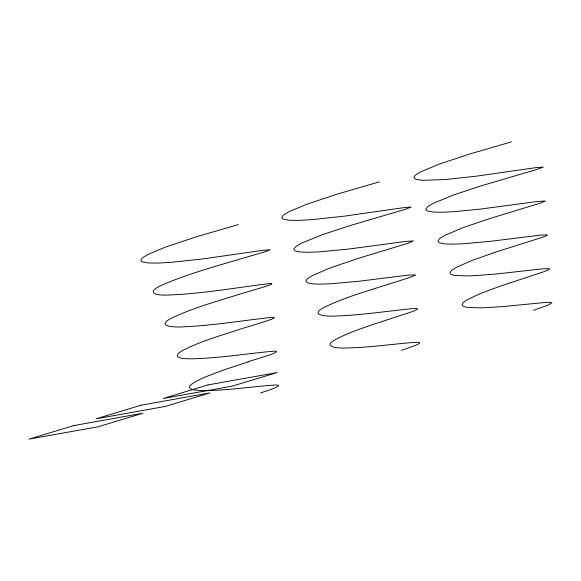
<?xml version="1.0" encoding="UTF-8"?>
<svg xmlns="http://www.w3.org/2000/svg" width="581" height="581" viewBox="0 0 581 581"><rect width="100%" height="100%" fill="white"/><g stroke="black" fill="none" stroke-linecap="round" stroke-linejoin="round"><path stroke-width="0.87" d="M260.542 393.003C262.162 392.19 289.948 384.041 273.433 385.109C251.232 386.779 229.154 390.134 206.872 390.643C152.948 390.984 241.268 364.316 248.254 361.861C244.18 362.326 291.568 349.733 271.625 351.36C247.499 353.633 223.511 357.417 199.283 358.557C195.107 358.63 166.958 360.692 181.432 351.135C199.849 341.33 220.177 335.833 239.895 329.289C250.934 325.694 262.198 322.731 273.07 318.642C277.311 316.689 269.599 317.495 268.393 317.713C240.476 320.886 212.675 325.498 184.562 326.747C176.74 327.502 153.152 326.987 172.673 317.589C194.228 307.552 217.25 301.183 239.895 294.139C250.476 290.747 261.341 288.176 271.741 284.247C273.658 282.243 264.195 284.617 263.084 284.341C232.255 288.379 201.476 293.623 170.356 294.93C155.686 296.034 143.58 292.737 164.285 284.116C188.622 273.782 214.178 266.723 239.481 259.213L264.34 252.009L270.303 249.75L262.91 250.338L202.159 259.01L171.722 262.278L158.678 263.055L148.78 262.99L142.708 261.98L141.241 261.109L140.856 260.201L142.374 257.891L147.472 254.66L165.999 246.889L196.77 236.692L238.428 224.556M401.5 350.307C403.599 349.326 431.872 341.025 413.432 342.463C391.311 344.228 369.284 347.503 347.06 347.954C339.762 348.542 319.949 347.307 336.646 338.883C355.921 329.333 376.735 323.428 397.077 316.616C399.43 315.498 431.712 306.637 409.968 308.881C385.581 311.372 361.28 315.098 336.755 315.984C329.659 316.594 306.833 316.093 324.888 307.022C344.715 297.428 366.023 291.437 386.931 284.697L410.128 277.391L415.597 274.929L408.799 275.067L358.056 281.349L330.269 283.818L319.579 284.16L311.648 283.768L307.262 282.707L305.911 280.95L307.385 278.771L311.903 275.801L329.841 268.052L357.671 258.567L407.956 243.265L413.338 240.912L405.371 241.478L348.012 249.133L320.298 251.791L308.664 252.285L300.05 251.98L295.039 250.796L294.001 249.866L293.913 248.922L296.179 246.329L301.721 243.083L322.288 234.717L349.203 225.827L404.71 209.487L411.225 207.018L403.868 207.635L344.511 216.132L312.68 219.574L299.636 220.352L289.737 220.286L283.666 219.277L282.206 218.405L281.814 217.497L283.332 215.188L288.43 211.956L306.957 204.185L337.728 193.989L379.386 181.853M533.511 310.312L548.333 304.989L551.921 302.752L549.793 302.323L544.419 302.541L502.1 306.652L480.625 307.937L466.427 307.284L462.977 306.143L462.004 304.611L463.137 302.636L466.325 300.232L479.732 293.797L501.134 285.852L543.903 271.69L548.82 269.707L549.633 268.727L542.538 268.836L495.382 274.094L470.479 275.939L454.785 275.496L451.001 274.363L449.984 272.598L451.524 270.477L455.831 267.609L471.576 260.608L495.782 252.067L541.623 237.571L546.539 235.733L547.527 234.847L540.809 235.08L490.059 241.362L462.28 243.831L451.59 244.173L443.659 243.78L439.272 242.713L437.921 240.962L439.686 238.537L444.465 235.508L462.839 227.694L490.872 218.202L539.967 203.277L545.436 201.004L537.381 201.484L480.015 209.145L453.391 211.731L441.538 212.283L432.642 212.043L427.311 210.939L426.113 210.046L425.88 209.131L427.848 206.604L433.099 203.408L454.298 194.729L481.213 185.833L536.721 169.499L543.271 167.059L535.871 167.648L476.522 176.145L445.896 179.485L422.438 180.335L416.025 179.406L413.839 177.699L415.052 175.462L419.831 172.288L438.967 164.198L469.738 154.001L511.396 141.866M73.802 425.575L29.05 439.134L98.138 426.774L142.89 413.222L73.802 425.575M140.922 405.247L96.17 418.799L165.265 406.439L210.01 392.887L140.922 405.247M208.042 384.912L163.297 398.464L232.385 386.104L277.137 372.552L208.042 384.912"/></g></svg>
